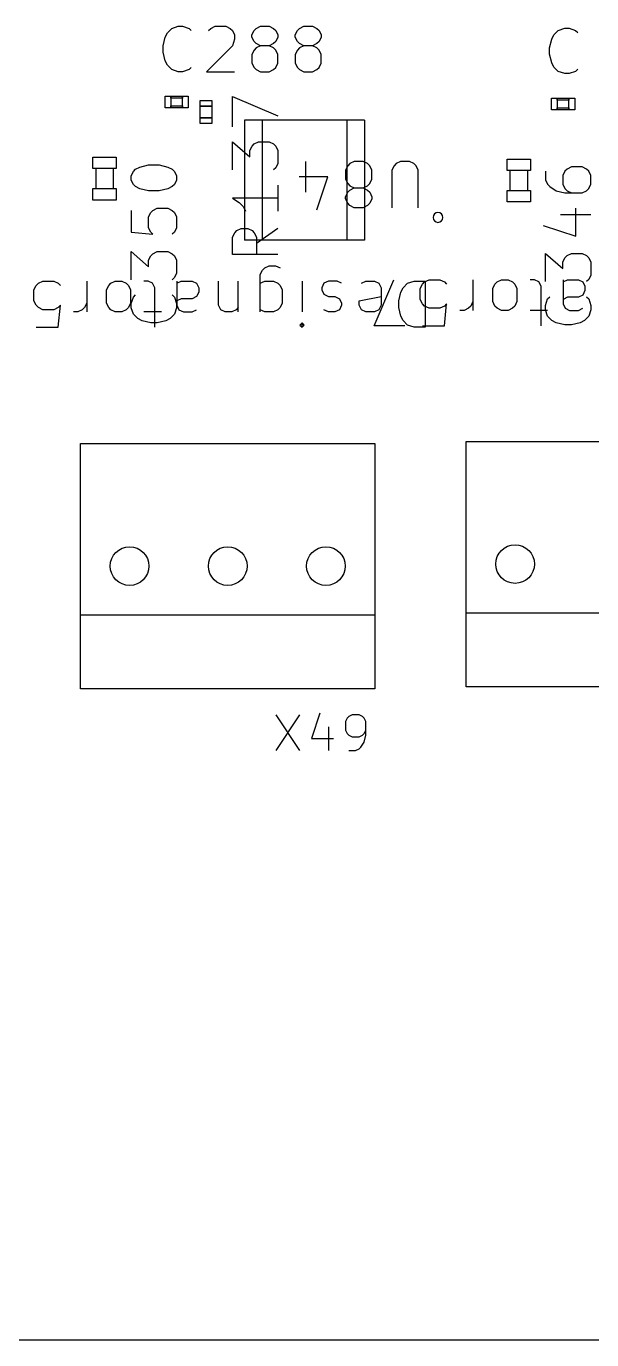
# Model space of a CAD drawing. Header units: millimetres. Extents: x -1 to 260, y -56 to 300.
# Drawn here: x 129.83 to 144.46, y 0 to 34 of the extents above; entities that cross this region are included whole.
import ezdxf

# ---------------------------------------------------------------- set-up
doc = ezdxf.new("R2010")
doc.units = ezdxf.units.MM
for name, color, linetype, true_color in [('Edge.Cuts', 254, 'CONTINUOUS', 0xd0d2cd), ('F.Fab', 9, 'CONTINUOUS', 0xafafaf), ('F.Silkscreen', 41, 'CONTINUOUS', 0xf2eda1)]:
    doc.layers.add(name, color=color, linetype=linetype, true_color=true_color)

msp = doc.modelspace()

# ---------------------------------------------------------------- linework, layer by layer
at = {"layer": 'Edge.Cuts', "linetype": 'CONTINUOUS'}
msp.add_line((0, 0), (260, 0), dxfattribs=at)
at = {"layer": 'Edge.Cuts'}
for centre in [(132.502584, 20.026518), (135.042584, 20.026518), (137.582584, 20.026518), (142.477268, 20.079962)]:
    msp.add_circle(centre, 0.5, dxfattribs=at)
at = {"layer": 'F.Fab', "linetype": 'CONTINUOUS'}
for p, q in [((133.42, 31.89), (133.42, 32.19)), ((133.42, 32.19), (133.57, 32.19)), ((133.57, 32.19), (133.57, 31.89)), ((133.57, 32.14), (133.57, 32.19)), ((133.57, 32.19), (133.87, 32.19)), ((133.87, 32.14), (133.57, 32.14)), ((133.87, 32.19), (133.87, 32.14)), ((133.87, 31.89), (133.87, 32.19)), ((133.87, 32.19), (134.02, 32.19)), ((134.02, 32.19), (134.02, 31.89)), ((134.33, 31.93), (134.33, 32.08)), ((134.33, 32.08), (134.63, 32.08)), ((134.63, 32.08), (134.63, 31.93)), ((143.42, 31.84), (143.42, 32.14)), ((143.42, 32.14), (143.57, 32.14)), ((143.57, 32.14), (143.57, 31.84)), ((143.57, 32.09), (143.57, 32.14)), ((143.57, 32.14), (143.87, 32.14)), ((143.87, 32.09), (143.57, 32.09)), ((143.87, 32.14), (143.87, 32.09)), ((143.87, 31.84), (143.87, 32.14)), ((143.87, 32.14), (144.02, 32.14)), ((144.02, 32.14), (144.02, 31.84)), ((133.57, 31.89), (133.42, 31.89)), ((133.57, 31.89), (133.57, 31.94)), ((133.57, 31.94), (133.87, 31.94)), ((133.87, 31.89), (133.57, 31.89)), ((133.87, 31.94), (133.87, 31.89)), ((134.02, 31.89), (133.87, 31.89)), ((134.63, 31.93), (134.33, 31.93)), ((134.33, 31.48), (134.33, 31.63)), ((134.33, 31.63), (134.63, 31.63)), ((134.63, 31.63), (134.63, 31.48)), ((143.57, 31.84), (143.42, 31.84)), ((143.57, 31.84), (143.57, 31.89)), ((143.57, 31.89), (143.87, 31.89)), ((143.87, 31.84), (143.57, 31.84)), ((143.87, 31.89), (143.87, 31.84)), ((144.02, 31.84), (143.87, 31.84)), ((134.63, 31.48), (134.33, 31.48)), ((135.478465, 31.566306), (135.478465, 28.467506)), ((138.577265, 31.566306), (135.478465, 31.566306)), ((138.577265, 31.566306), (138.577265, 28.467506)), ((131.55324, 30.314328), (131.55324, 30.614328)), ((131.55324, 30.614328), (132.15314, 30.614328)), ((132.15314, 30.614328), (132.15314, 30.314328)), ((132.15314, 30.314328), (131.55324, 30.314328)), ((131.63404, 29.815328), (131.63404, 30.305328)), ((132.08204, 30.305328), (132.08204, 29.815328)), ((137.061683, 29.702608), (137.061683, 30.501523)), ((138.145925, 30.387392), (138.088859, 30.273262)), ((138.088859, 30.273262), (138.088859, 30.045)), ((138.20299, 30.444458), (138.145925, 30.387392)), ((138.317121, 30.501523), (138.20299, 30.444458)), ((138.545382, 30.501523), (138.317121, 30.501523)), ((138.659513, 30.444458), (138.545382, 30.501523)), ((138.716578, 30.387392), (138.659513, 30.444458)), ((138.773643, 30.273262), (138.716578, 30.387392)), ((138.773643, 30.045), (138.773643, 30.273262)), ((139.344296, 30.387392), (139.287231, 30.273262)), ((139.287231, 30.273262), (139.287231, 29.303151)), ((139.401362, 30.444458), (139.344296, 30.387392)), ((139.515492, 30.501523), (139.401362, 30.444458)), ((139.743754, 30.501523), (139.515492, 30.501523)), ((139.857884, 30.444458), (139.743754, 30.501523)), ((139.91495, 30.387392), (139.857884, 30.444458)), ((139.972015, 30.273262), (139.91495, 30.387392)), ((139.972015, 29.303151), (139.972015, 30.273262)), ((142.272425, 30.264328), (142.272425, 30.564328)), ((142.272425, 30.564328), (142.872325, 30.564328)), ((142.872325, 30.264328), (142.272425, 30.264328)), ((142.872325, 30.564328), (142.872325, 30.264328)), ((137.632336, 30.102066), (136.890487, 30.102066)), ((137.34701, 29.246086), (137.632336, 30.102066)), ((138.088859, 30.045), (138.145925, 29.93087)), ((138.145925, 29.93087), (138.20299, 29.873804)), ((138.659513, 29.873804), (138.716578, 29.93087)), ((138.716578, 29.93087), (138.773643, 30.045)), ((142.353225, 29.765328), (142.353225, 30.255328)), ((142.801225, 30.255328), (142.801225, 29.765328)), ((131.55324, 29.501528), (131.55324, 29.801528)), ((131.55324, 29.801528), (132.15314, 29.801528)), ((132.15314, 29.801528), (132.15314, 29.501528)), ((138.088859, 29.588478), (138.145925, 29.702608)), ((138.088859, 29.531412), (138.088859, 29.588478)), ((138.145925, 29.702608), (138.20299, 29.759674)), ((138.20299, 29.873804), (138.317121, 29.816739)), ((138.20299, 29.759674), (138.317121, 29.816739)), ((138.317121, 29.816739), (138.545382, 29.816739)), ((138.545382, 29.816739), (138.659513, 29.873804)), ((138.545382, 29.816739), (138.659513, 29.759674)), ((138.659513, 29.759674), (138.716578, 29.702608)), ((138.716578, 29.702608), (138.773643, 29.588478)), ((138.773643, 29.588478), (138.773643, 29.531412)), ((142.272425, 29.451528), (142.272425, 29.751528)), ((142.272425, 29.751528), (142.872325, 29.751528)), ((142.872325, 29.751528), (142.872325, 29.451528)), ((132.15314, 29.501528), (131.55324, 29.501528)), ((138.145925, 29.417282), (138.088859, 29.531412)), ((138.20299, 29.360216), (138.145925, 29.417282)), ((138.317121, 29.303151), (138.20299, 29.360216)), ((138.545382, 29.303151), (138.317121, 29.303151)), ((138.659513, 29.360216), (138.545382, 29.303151)), ((138.716578, 29.417282), (138.659513, 29.360216)), ((138.773643, 29.531412), (138.716578, 29.417282)), ((142.872325, 29.451528), (142.272425, 29.451528)), ((138.577265, 28.467506), (135.478465, 28.467506))]:
    msp.add_line(p, q, dxfattribs=at)
at = {"layer": 'F.Fab'}
for centre in [(132.502584, 20.026518), (135.042584, 20.026518), (137.582584, 20.026518), (142.477268, 20.079962)]:
    msp.add_circle(centre, 0.5, dxfattribs=at)
at = {"layer": 'F.Silkscreen', "linetype": 'CONTINUOUS'}
for p, q in [((133.594695, 33.944347), (133.76277, 34.000372)), ((133.76277, 34.000372), (133.87482, 34.000372)), ((133.87482, 34.000372), (134.042896, 33.944347)), ((134.603147, 33.944347), (134.715198, 34.000372)), ((134.715198, 34.000372), (134.995323, 34.000372)), ((134.995323, 34.000372), (135.107374, 33.944347)), ((135.779675, 33.944347), (135.891726, 34.000372)), ((135.891726, 34.000372), (136.115826, 34.000372)), ((136.115826, 34.000372), (136.227877, 33.944347)), ((136.900178, 33.944347), (137.012229, 34.000372)), ((137.012229, 34.000372), (137.236329, 34.000372)), ((137.236329, 34.000372), (137.34838, 33.944347)), ((133.370594, 33.496146), (133.426619, 33.720247)), ((133.426619, 33.720247), (133.482644, 33.832297)), ((133.482644, 33.832297), (133.594695, 33.944347)), ((134.042896, 33.944347), (134.098921, 33.888322)), ((134.547122, 33.888322), (134.603147, 33.944347)), ((135.107374, 33.944347), (135.163399, 33.888322)), ((135.163399, 33.888322), (135.219424, 33.776272)), ((135.219424, 33.664222), (135.163399, 33.496146)), ((135.219424, 33.776272), (135.219424, 33.664222)), ((135.667625, 33.776272), (135.72365, 33.888322)), ((135.667625, 33.720247), (135.667625, 33.776272)), ((135.72365, 33.608196), (135.667625, 33.720247)), ((135.72365, 33.888322), (135.779675, 33.944347)), ((136.227877, 33.944347), (136.283902, 33.888322)), ((136.283902, 33.888322), (136.339927, 33.776272)), ((136.339927, 33.720247), (136.283902, 33.608196)), ((136.339927, 33.776272), (136.339927, 33.720247)), ((136.788128, 33.776272), (136.844153, 33.888322)), ((136.788128, 33.720247), (136.788128, 33.776272)), ((136.844153, 33.608196), (136.788128, 33.720247)), ((136.844153, 33.888322), (136.900178, 33.944347)), ((137.34838, 33.944347), (137.404405, 33.888322)), ((137.404405, 33.888322), (137.46043, 33.776272)), ((137.46043, 33.720247), (137.404405, 33.608196)), ((137.46043, 33.776272), (137.46043, 33.720247)), ((143.370594, 33.446146), (143.426619, 33.670247)), ((143.426619, 33.670247), (143.482644, 33.782297)), ((143.482644, 33.782297), (143.594695, 33.894347)), ((143.594695, 33.894347), (143.76277, 33.950372)), ((143.76277, 33.950372), (143.87482, 33.950372)), ((143.87482, 33.950372), (144.042896, 33.894347)), ((144.042896, 33.894347), (144.098921, 33.838322)), ((133.370594, 33.328071), (133.370594, 33.496146)), ((133.426619, 33.10397), (133.370594, 33.328071)), ((135.163399, 33.496146), (134.491097, 32.823844)), ((135.72365, 33.384096), (135.667625, 33.272046)), ((135.779675, 33.552171), (135.72365, 33.608196)), ((135.779675, 33.440121), (135.72365, 33.384096)), ((135.891726, 33.496146), (135.779675, 33.552171)), ((135.891726, 33.496146), (135.779675, 33.440121)), ((136.115826, 33.496146), (135.891726, 33.496146)), ((136.227877, 33.552171), (136.115826, 33.496146)), ((136.227877, 33.440121), (136.115826, 33.496146)), ((136.283902, 33.608196), (136.227877, 33.552171)), ((136.283902, 33.384096), (136.227877, 33.440121)), ((136.339927, 33.272046), (136.283902, 33.384096)), ((136.844153, 33.384096), (136.788128, 33.272046)), ((136.900178, 33.552171), (136.844153, 33.608196)), ((136.900178, 33.440121), (136.844153, 33.384096)), ((137.012229, 33.496146), (136.900178, 33.552171)), ((137.012229, 33.496146), (136.900178, 33.440121)), ((137.236329, 33.496146), (137.012229, 33.496146)), ((137.34838, 33.552171), (137.236329, 33.496146)), ((137.34838, 33.440121), (137.236329, 33.496146)), ((137.404405, 33.608196), (137.34838, 33.552171)), ((137.404405, 33.384096), (137.34838, 33.440121)), ((137.46043, 33.272046), (137.404405, 33.384096)), ((143.370594, 33.278071), (143.370594, 33.446146)), ((133.482644, 32.99192), (133.426619, 33.10397)), ((133.594695, 32.87987), (133.482644, 32.99192)), ((135.667625, 33.272046), (135.667625, 33.047945)), ((135.667625, 33.047945), (135.72365, 32.935895)), ((136.283902, 32.935895), (136.339927, 33.047945)), ((136.339927, 33.047945), (136.339927, 33.272046)), ((136.788128, 33.272046), (136.788128, 33.047945)), ((136.788128, 33.047945), (136.844153, 32.935895)), ((137.404405, 32.935895), (137.46043, 33.047945)), ((137.46043, 33.047945), (137.46043, 33.272046)), ((143.426619, 33.05397), (143.370594, 33.278071)), ((143.482644, 32.94192), (143.426619, 33.05397)), ((133.76277, 32.823844), (133.594695, 32.87987)), ((133.87482, 32.823844), (133.76277, 32.823844)), ((134.042896, 32.87987), (133.87482, 32.823844)), ((134.098921, 32.935895), (134.042896, 32.87987)), ((134.491097, 32.823844), (135.219424, 32.823844)), ((135.72365, 32.935895), (135.779675, 32.87987)), ((135.779675, 32.87987), (135.891726, 32.823844)), ((135.891726, 32.823844), (136.115826, 32.823844)), ((136.115826, 32.823844), (136.227877, 32.87987)), ((136.227877, 32.87987), (136.283902, 32.935895)), ((136.844153, 32.935895), (136.900178, 32.87987)), ((136.900178, 32.87987), (137.012229, 32.823844)), ((137.012229, 32.823844), (137.236329, 32.823844)), ((137.236329, 32.823844), (137.34838, 32.87987)), ((137.34838, 32.87987), (137.404405, 32.935895)), ((143.594695, 32.82987), (143.482644, 32.94192)), ((143.76277, 32.773844), (143.594695, 32.82987)), ((143.87482, 32.773844), (143.76277, 32.773844)), ((144.042896, 32.82987), (143.87482, 32.773844)), ((144.098921, 32.885895), (144.042896, 32.82987)), ((135.166164, 31.401078), (135.166164, 32.18543)), ((135.166164, 32.18543), (136.342692, 31.681204)), ((134.33, 31.63), (134.33, 31.93)), ((134.33, 31.93), (134.63, 31.93)), ((134.63, 31.63), (134.33, 31.63)), ((134.63, 31.93), (134.63, 31.63)), ((135.935665, 31.566306), (135.935665, 28.467506)), ((138.120065, 31.566306), (135.935665, 31.566306)), ((138.120065, 31.566306), (138.120065, 28.467506)), ((135.166164, 30.280575), (135.166164, 31.008902)), ((135.166164, 31.008902), (135.614365, 30.616726)), ((135.67039, 30.896852), (135.726415, 30.952877)), ((135.726415, 30.952877), (135.838465, 31.008902)), ((135.838465, 31.008902), (136.118591, 31.008902)), ((136.118591, 31.008902), (136.230641, 30.952877)), ((136.230641, 30.952877), (136.286667, 30.896852)), ((135.614365, 30.784801), (135.67039, 30.896852)), ((135.614365, 30.616726), (135.614365, 30.784801)), ((136.286667, 30.896852), (136.342692, 30.784801)), ((136.342692, 30.784801), (136.342692, 30.44865)), ((132.600229, 30.241657), (132.656254, 30.297683)), ((132.656254, 30.297683), (132.768304, 30.353708)), ((132.768304, 30.353708), (132.992405, 30.409733)), ((132.992405, 30.409733), (133.272531, 30.409733)), ((133.272531, 30.409733), (133.496631, 30.353708)), ((133.496631, 30.353708), (133.608681, 30.297683)), ((133.608681, 30.297683), (133.664707, 30.241657)), ((136.286667, 30.3366), (136.230641, 30.280575)), ((136.342692, 30.44865), (136.286667, 30.3366)), ((143.82364, 30.303708), (143.767615, 30.247683)), ((143.93569, 30.359733), (143.82364, 30.303708)), ((144.215816, 30.359733), (143.93569, 30.359733)), ((144.327866, 30.303708), (144.215816, 30.359733)), ((144.383892, 30.247683), (144.327866, 30.303708)), ((132.544204, 30.129607), (132.600229, 30.241657)), ((132.544204, 30.017557), (132.544204, 30.129607)), ((132.600229, 29.905507), (132.544204, 30.017557)), ((133.664707, 30.241657), (133.720732, 30.129607)), ((133.720732, 30.017557), (133.664707, 29.905507)), ((133.720732, 30.129607), (133.720732, 30.017557)), ((143.263389, 30.247683), (143.263389, 30.023582)), ((143.263389, 30.023582), (143.319414, 29.911532)), ((143.767615, 30.247683), (143.71159, 30.135632)), ((143.71159, 30.135632), (143.71159, 29.911532)), ((144.439917, 30.135632), (144.383892, 30.247683)), ((144.439917, 29.911532), (144.439917, 30.135632)), ((132.656254, 29.849481), (132.600229, 29.905507)), ((132.768304, 29.793456), (132.656254, 29.849481)), ((132.992405, 29.737431), (132.768304, 29.793456)), ((133.272531, 29.737431), (132.992405, 29.737431)), ((133.496631, 29.793456), (133.272531, 29.737431)), ((133.608681, 29.849481), (133.496631, 29.793456)), ((133.664707, 29.905507), (133.608681, 29.849481)), ((136.342692, 29.888399), (136.342692, 29.216097)), ((143.319414, 29.911532), (143.375439, 29.855507)), ((143.375439, 29.855507), (143.543514, 29.743456)), ((143.543514, 29.743456), (143.767615, 29.687431)), ((143.71159, 29.911532), (143.767615, 29.799481)), ((143.767615, 29.799481), (143.82364, 29.743456)), ((143.767615, 29.687431), (144.215816, 29.687431)), ((143.82364, 29.743456), (143.93569, 29.687431)), ((144.215816, 29.687431), (144.327866, 29.743456)), ((144.327866, 29.743456), (144.383892, 29.799481)), ((144.383892, 29.799481), (144.439917, 29.911532)), ((133.104455, 29.233205), (133.216505, 29.28923)), ((133.216505, 29.28923), (133.496631, 29.28923)), ((133.496631, 29.28923), (133.608681, 29.233205)), ((136.342692, 29.552248), (135.166164, 29.552248)), ((135.166164, 29.552248), (135.334239, 29.440198)), ((135.334239, 29.440198), (135.446289, 29.328147)), ((135.446289, 29.328147), (135.502315, 29.216097)), ((144.047741, 28.566928), (144.047741, 29.295255)), ((132.544204, 29.233205), (132.544204, 28.672953)), ((132.992405, 29.065129), (133.04843, 29.17718)), ((132.992405, 28.785004), (132.992405, 29.065129)), ((133.04843, 29.17718), (133.104455, 29.233205)), ((133.608681, 29.233205), (133.664707, 29.17718)), ((133.664707, 29.17718), (133.720732, 29.065129)), ((133.720732, 29.065129), (133.720732, 28.785004)), ((143.655565, 29.12718), (144.439917, 29.12718)), ((132.544204, 28.672953), (133.104455, 28.616928)), ((133.04843, 28.672953), (132.992405, 28.785004)), ((133.104455, 28.616928), (133.04843, 28.672953)), ((133.664707, 28.672953), (133.608681, 28.616928)), ((133.720732, 28.785004), (133.664707, 28.672953)), ((135.166164, 28.543795), (135.222189, 28.655846)), ((135.222189, 28.655846), (135.278214, 28.711871)), ((135.278214, 28.711871), (135.390264, 28.767896)), ((135.390264, 28.767896), (135.55834, 28.767896)), ((135.55834, 28.767896), (135.67039, 28.711871)), ((135.67039, 28.711871), (135.726415, 28.655846)), ((135.726415, 28.655846), (135.78244, 28.543795)), ((136.342692, 28.767896), (135.78244, 28.37572)), ((143.207364, 28.847054), (144.047741, 28.566928)), ((135.166164, 28.095594), (135.166164, 28.543795)), ((135.78244, 28.543795), (135.78244, 28.095594)), ((138.120065, 28.467506), (135.935665, 28.467506)), ((132.544204, 27.4404), (132.544204, 28.168727)), ((132.544204, 28.168727), (132.992405, 27.776551)), ((132.992405, 27.944626), (133.04843, 28.056677)), ((132.992405, 27.776551), (132.992405, 27.944626)), ((133.04843, 28.056677), (133.104455, 28.112702)), ((133.104455, 28.112702), (133.216505, 28.168727)), ((133.216505, 28.168727), (133.496631, 28.168727)), ((133.496631, 28.168727), (133.608681, 28.112702)), ((133.608681, 28.112702), (133.664707, 28.056677)), ((133.664707, 28.056677), (133.720732, 27.944626)), ((133.720732, 27.944626), (133.720732, 27.608475)), ((136.342692, 28.095594), (135.166164, 28.095594)), ((143.263389, 27.3904), (143.263389, 28.118727)), ((143.263389, 28.118727), (143.71159, 27.726551)), ((143.71159, 27.894626), (143.767615, 28.006677)), ((143.71159, 27.726551), (143.71159, 27.894626)), ((143.767615, 28.006677), (143.82364, 28.062702)), ((143.82364, 28.062702), (143.93569, 28.118727)), ((143.93569, 28.118727), (144.215816, 28.118727)), ((144.215816, 28.118727), (144.327866, 28.062702)), ((144.327866, 28.062702), (144.383892, 28.006677)), ((144.383892, 28.006677), (144.439917, 27.894626)), ((144.439917, 27.894626), (144.439917, 27.558475)), ((133.720732, 27.608475), (133.664707, 27.496425)), ((135.884324, 27.573587), (135.941171, 27.687282)), ((135.884324, 26.607177), (135.884324, 27.573587)), ((135.941171, 27.687282), (135.998019, 27.74413)), ((135.998019, 27.74413), (136.111714, 27.800977)), ((136.111714, 27.800977), (136.282257, 27.800977)), ((136.282257, 27.800977), (136.395952, 27.74413)), ((144.439917, 27.558475), (144.383892, 27.446425)), ((130.029019, 27.175654), (130.085866, 27.289349)), ((130.085866, 27.289349), (130.142714, 27.346197)), ((130.142714, 27.346197), (130.256409, 27.403044)), ((130.256409, 27.403044), (130.540647, 27.403044)), ((130.540647, 27.403044), (130.654342, 27.346197)), ((130.654342, 27.346197), (130.71119, 27.289349)), ((131.393361, 27.403044), (131.393361, 26.607177)), ((131.90499, 27.175654), (131.961838, 27.289349)), ((131.961838, 27.289349), (132.018685, 27.346197)), ((132.018685, 27.346197), (132.132381, 27.403044)), ((132.132381, 27.403044), (132.302924, 27.403044)), ((132.302924, 27.403044), (132.416619, 27.346197)), ((132.416619, 27.346197), (132.473466, 27.289349)), ((132.473466, 27.289349), (132.530314, 27.175654)), ((132.985095, 27.403044), (132.871399, 27.403044)), ((133.09879, 27.346197), (132.985095, 27.403044)), ((133.155637, 27.232501), (133.09879, 27.346197)), ((133.155637, 26.209244), (133.155637, 27.232501)), ((133.664707, 27.496425), (133.608681, 27.4404)), ((133.724114, 27.403044), (133.724114, 26.77772)), ((133.724114, 27.346197), (133.837809, 27.403044)), ((133.837809, 27.403044), (134.122047, 27.403044)), ((134.122047, 27.403044), (134.235742, 27.346197)), ((134.235742, 27.346197), (134.29259, 27.232501)), ((134.29259, 27.232501), (134.29259, 27.118806)), ((134.804219, 26.77772), (134.804219, 27.403044)), ((135.315847, 26.607177), (135.315847, 27.403044)), ((135.884324, 27.346197), (135.998019, 27.403044)), ((135.998019, 27.403044), (136.22541, 27.403044)), ((136.22541, 27.403044), (136.339105, 27.346197)), ((136.339105, 27.346197), (136.395952, 27.289349)), ((136.395952, 27.289349), (136.4528, 27.175654)), ((136.964428, 27.403044), (136.964428, 26.607177)), ((137.532905, 27.346197), (137.476057, 27.232501)), ((137.476057, 27.232501), (137.476057, 27.175654)), ((137.6466, 27.403044), (137.532905, 27.346197)), ((137.873991, 27.403044), (137.6466, 27.403044)), ((137.987686, 27.346197), (137.873991, 27.403044)), ((138.499314, 27.346197), (138.61301, 27.403044)), ((138.61301, 27.403044), (138.8404, 27.403044)), ((138.828707, 26.246597), (139.340336, 27.440397)), ((138.8404, 27.403044), (138.954095, 27.346197)), ((138.954095, 27.346197), (139.010943, 27.232501)), ((139.010943, 27.232501), (139.010943, 26.77772)), ((139.522572, 27.118806), (139.579419, 27.232501)), ((139.579419, 27.232501), (139.693114, 27.346197)), ((139.693114, 27.346197), (139.863657, 27.403044)), ((139.863657, 27.403044), (140.147895, 27.403044)), ((140.022507, 27.213007), (140.079354, 27.326702)), ((140.022507, 26.928769), (140.022507, 27.213007)), ((140.079354, 27.326702), (140.136202, 27.38355)), ((140.136202, 27.38355), (140.249897, 27.440397)), ((140.147895, 27.403044), (140.147895, 26.209244)), ((140.249897, 27.440397), (140.534135, 27.440397)), ((140.534135, 27.440397), (140.64783, 27.38355)), ((140.64783, 27.38355), (140.704678, 27.326702)), ((141.386849, 27.440397), (141.386849, 26.64453)), ((141.898478, 27.213007), (141.955326, 27.326702)), ((141.898478, 26.871921), (141.898478, 27.213007)), ((141.955326, 27.326702), (142.012173, 27.38355)), ((142.012173, 27.38355), (142.125869, 27.440397)), ((142.125869, 27.440397), (142.296412, 27.440397)), ((142.296412, 27.440397), (142.410107, 27.38355)), ((142.410107, 27.38355), (142.466954, 27.326702)), ((142.466954, 27.326702), (142.523802, 27.213007)), ((142.523802, 27.213007), (142.523802, 26.871921)), ((142.978583, 27.440397), (142.864887, 27.440397)), ((143.092278, 27.38355), (142.978583, 27.440397)), ((143.149125, 27.269854), (143.092278, 27.38355)), ((143.149125, 26.246597), (143.149125, 27.269854)), ((143.717602, 27.440397), (143.717602, 26.815073)), ((143.717602, 27.38355), (143.831297, 27.440397)), ((143.831297, 27.440397), (144.115535, 27.440397)), ((144.115535, 27.440397), (144.22923, 27.38355)), ((144.22923, 27.38355), (144.286078, 27.269854)), ((144.286078, 27.269854), (144.286078, 27.156159)), ((144.383892, 27.446425), (144.327866, 27.3904)), ((130.029019, 26.891416), (130.029019, 27.175654)), ((130.085866, 26.77772), (130.029019, 26.891416)), ((131.90499, 26.834568), (131.90499, 27.175654)), ((132.530314, 27.175654), (132.530314, 26.834568)), ((132.544204, 26.824123), (132.600229, 26.992199)), ((132.600229, 26.992199), (132.656254, 27.048224)), ((133.608681, 27.048224), (133.664707, 26.992199)), ((133.664707, 26.992199), (133.720732, 26.824123)), ((133.837809, 26.948263), (133.724114, 26.891416)), ((134.122047, 26.948263), (133.837809, 26.948263)), ((134.235742, 27.005111), (134.122047, 26.948263)), ((134.29259, 27.118806), (134.235742, 27.005111)), ((136.4528, 27.175654), (136.4528, 26.834568)), ((137.476057, 27.175654), (137.532905, 27.061958)), ((137.532905, 27.061958), (137.6466, 27.005111)), ((137.6466, 27.005111), (137.817143, 27.005111)), ((137.817143, 27.005111), (137.930838, 26.948263)), ((137.930838, 26.948263), (137.987686, 26.834568)), ((138.442467, 26.891416), (139.010943, 27.005111)), ((138.442467, 26.77772), (138.442467, 26.891416)), ((139.465724, 26.891416), (139.522572, 27.118806)), ((139.465724, 26.720873), (139.465724, 26.891416)), ((140.079354, 26.815073), (140.022507, 26.928769)), ((141.386849, 26.871921), (141.330002, 26.758226)), ((141.955326, 26.758226), (141.898478, 26.871921)), ((142.523802, 26.871921), (142.466954, 26.758226)), ((143.263389, 26.774123), (143.319414, 26.942199)), ((143.319414, 26.942199), (143.375439, 26.998224)), ((143.831297, 26.985616), (143.717602, 26.928769)), ((144.115535, 26.985616), (143.831297, 26.985616)), ((144.22923, 27.042464), (144.115535, 26.985616)), ((144.286078, 27.156159), (144.22923, 27.042464)), ((144.327866, 26.998224), (144.383892, 26.942199)), ((144.383892, 26.942199), (144.439917, 26.774123)), ((130.142714, 26.720873), (130.085866, 26.77772)), ((130.256409, 26.664025), (130.142714, 26.720873)), ((130.540647, 26.664025), (130.256409, 26.664025)), ((130.654342, 26.720873), (130.540647, 26.664025)), ((130.654342, 26.209244), (130.71119, 26.77772)), ((130.71119, 26.77772), (130.654342, 26.720873)), ((131.165971, 26.607177), (131.052276, 26.607177)), ((131.279666, 26.664025), (131.165971, 26.607177)), ((131.336514, 26.720873), (131.279666, 26.664025)), ((131.393361, 26.834568), (131.336514, 26.720873)), ((131.961838, 26.720873), (131.90499, 26.834568)), ((132.018685, 26.664025), (131.961838, 26.720873)), ((132.132381, 26.607177), (132.018685, 26.664025)), ((132.302924, 26.607177), (132.132381, 26.607177)), ((132.416619, 26.664025), (132.302924, 26.607177)), ((132.473466, 26.720873), (132.416619, 26.664025)), ((132.530314, 26.834568), (132.473466, 26.720873)), ((132.544204, 26.712073), (132.544204, 26.824123)), ((132.600229, 26.543998), (132.544204, 26.712073)), ((132.712279, 26.431947), (132.600229, 26.543998)), ((133.32618, 26.607177), (132.871399, 26.607177)), ((133.664707, 26.543998), (133.552656, 26.431947)), ((133.720732, 26.712073), (133.664707, 26.543998)), ((133.720732, 26.824123), (133.720732, 26.712073)), ((133.724114, 26.77772), (133.780961, 26.664025)), ((133.780961, 26.664025), (133.894657, 26.607177)), ((133.894657, 26.607177), (134.122047, 26.607177)), ((134.122047, 26.607177), (134.235742, 26.664025)), ((134.861066, 26.664025), (134.804219, 26.77772)), ((134.974762, 26.607177), (134.861066, 26.664025)), ((135.145305, 26.607177), (134.974762, 26.607177)), ((135.259, 26.664025), (135.145305, 26.607177)), ((135.315847, 26.720873), (135.259, 26.664025)), ((135.998019, 26.607177), (135.884324, 26.664025)), ((136.22541, 26.607177), (135.998019, 26.607177)), ((136.339105, 26.664025), (136.22541, 26.607177)), ((136.395952, 26.720873), (136.339105, 26.664025)), ((136.4528, 26.834568), (136.395952, 26.720873)), ((137.6466, 26.607177), (137.532905, 26.664025)), ((137.817143, 26.607177), (137.6466, 26.607177)), ((137.930838, 26.664025), (137.817143, 26.607177)), ((137.987686, 26.77772), (137.930838, 26.664025)), ((137.987686, 26.834568), (137.987686, 26.77772)), ((138.499314, 26.664025), (138.442467, 26.77772)), ((138.61301, 26.607177), (138.499314, 26.664025)), ((138.8404, 26.607177), (138.61301, 26.607177)), ((138.954095, 26.664025), (138.8404, 26.607177)), ((139.010943, 26.77772), (138.954095, 26.664025)), ((139.522572, 26.493482), (139.465724, 26.720873)), ((140.136202, 26.758226), (140.079354, 26.815073)), ((140.249897, 26.701378), (140.136202, 26.758226)), ((140.534135, 26.701378), (140.249897, 26.701378)), ((140.64783, 26.758226), (140.534135, 26.701378)), ((140.64783, 26.246597), (140.704678, 26.815073)), ((140.704678, 26.815073), (140.64783, 26.758226)), ((141.159459, 26.64453), (141.045764, 26.64453)), ((141.273154, 26.701378), (141.159459, 26.64453)), ((141.330002, 26.758226), (141.273154, 26.701378)), ((142.012173, 26.701378), (141.955326, 26.758226)), ((142.125869, 26.64453), (142.012173, 26.701378)), ((142.296412, 26.64453), (142.125869, 26.64453)), ((142.410107, 26.701378), (142.296412, 26.64453)), ((142.466954, 26.758226), (142.410107, 26.701378)), ((143.319668, 26.64453), (142.864887, 26.64453)), ((143.263389, 26.662073), (143.263389, 26.774123)), ((143.319414, 26.493998), (143.263389, 26.662073)), ((143.717602, 26.815073), (143.774449, 26.701378)), ((143.774449, 26.701378), (143.888145, 26.64453)), ((143.888145, 26.64453), (144.115535, 26.64453)), ((144.115535, 26.64453), (144.22923, 26.701378)), ((144.439917, 26.662073), (144.383892, 26.493998)), ((144.439917, 26.774123), (144.439917, 26.662073)), ((130.085866, 26.209244), (130.654342, 26.209244)), ((132.824329, 26.375922), (132.712279, 26.431947)), ((133.04843, 26.319897), (132.824329, 26.375922)), ((133.216505, 26.319897), (133.04843, 26.319897)), ((133.440606, 26.375922), (133.216505, 26.319897)), ((133.552656, 26.431947), (133.440606, 26.375922)), ((136.964428, 26.322939), (136.907581, 26.266092)), ((136.907581, 26.266092), (136.964428, 26.209244)), ((137.021276, 26.266092), (136.964428, 26.322939)), ((136.964428, 26.209244), (136.964428, 26.322939)), ((136.964428, 26.209244), (137.021276, 26.266092)), ((139.624574, 26.246597), (138.828707, 26.246597)), ((139.579419, 26.379787), (139.522572, 26.493482)), ((139.693114, 26.266092), (139.579419, 26.379787)), ((139.863657, 26.209244), (139.693114, 26.266092)), ((140.147895, 26.209244), (139.863657, 26.209244)), ((140.079354, 26.246597), (140.64783, 26.246597)), ((143.431464, 26.381947), (143.319414, 26.493998)), ((143.543514, 26.325922), (143.431464, 26.381947)), ((143.767615, 26.269897), (143.543514, 26.325922)), ((143.93569, 26.269897), (143.767615, 26.269897)), ((144.159791, 26.325922), (143.93569, 26.269897)), ((144.271841, 26.381947), (144.159791, 26.325922)), ((144.383892, 26.493998), (144.271841, 26.381947)), ((131.232584, 23.201518), (138.852584, 23.201518)), ((131.232584, 18.756518), (131.232584, 23.201518)), ((138.852584, 23.201518), (138.852584, 18.756518)), ((141.207268, 23.254962), (148.827268, 23.254962)), ((141.207268, 18.809962), (141.207268, 23.254962)), ((131.232584, 16.851518), (131.232584, 18.756518)), ((138.852584, 18.756518), (131.232584, 18.756518)), ((138.852584, 18.756518), (138.852584, 16.851518)), ((141.207268, 16.904962), (141.207268, 18.809962)), ((148.827268, 18.809962), (141.207268, 18.809962)), ((138.852584, 16.851518), (131.232584, 16.851518)), ((148.827268, 16.904962), (141.207268, 16.904962)), ((136.282908, 16.177246), (136.899281, 15.252686)), ((136.899281, 16.177246), (136.282908, 15.252686)), ((137.427601, 16.221273), (137.207467, 15.560873)), ((138.132027, 16.089193), (138.088, 16.001139)), ((138.088, 16.001139), (138.088, 15.781006)), ((138.176054, 16.133219), (138.132027, 16.089193)), ((138.264107, 16.177246), (138.176054, 16.133219)), ((138.440214, 16.177246), (138.264107, 16.177246)), ((138.528267, 16.133219), (138.440214, 16.177246)), ((138.572294, 16.089193), (138.528267, 16.133219)), ((138.61632, 16.001139), (138.572294, 16.089193)), ((138.61632, 15.648926), (138.61632, 16.001139)), ((137.647734, 15.869059), (137.647734, 15.252686)), ((138.088, 15.781006), (138.132027, 15.692953)), ((138.132027, 15.692953), (138.176054, 15.648926)), ((138.176054, 15.648926), (138.264107, 15.604899)), ((138.440214, 15.604899), (138.528267, 15.648926)), ((138.528267, 15.648926), (138.572294, 15.692953)), ((138.572294, 15.692953), (138.61632, 15.781006)), ((138.572294, 15.472819), (138.61632, 15.648926)), ((137.207467, 15.560873), (137.779814, 15.560873)), ((138.264107, 15.604899), (138.440214, 15.604899)), ((138.440214, 15.296713), (138.48424, 15.340739)), ((138.48424, 15.340739), (138.572294, 15.472819)), ((138.176054, 15.252686), (138.35216, 15.252686)), ((138.35216, 15.252686), (138.440214, 15.296713))]:
    msp.add_line(p, q, dxfattribs=at)
at = {"layer": 'F.Silkscreen'}
for centre in [(132.502584, 20.026518), (135.042584, 20.026518), (137.582584, 20.026518), (142.477268, 20.079962)]:
    msp.add_circle(centre, 0.5, dxfattribs=at)
for start, end in [(0, 180), (-180, 0)]:
    msp.add_arc((140.482265, 29.051706), 0.127, start, end, dxfattribs=at)

doc.saveas('drawing.dxf')
